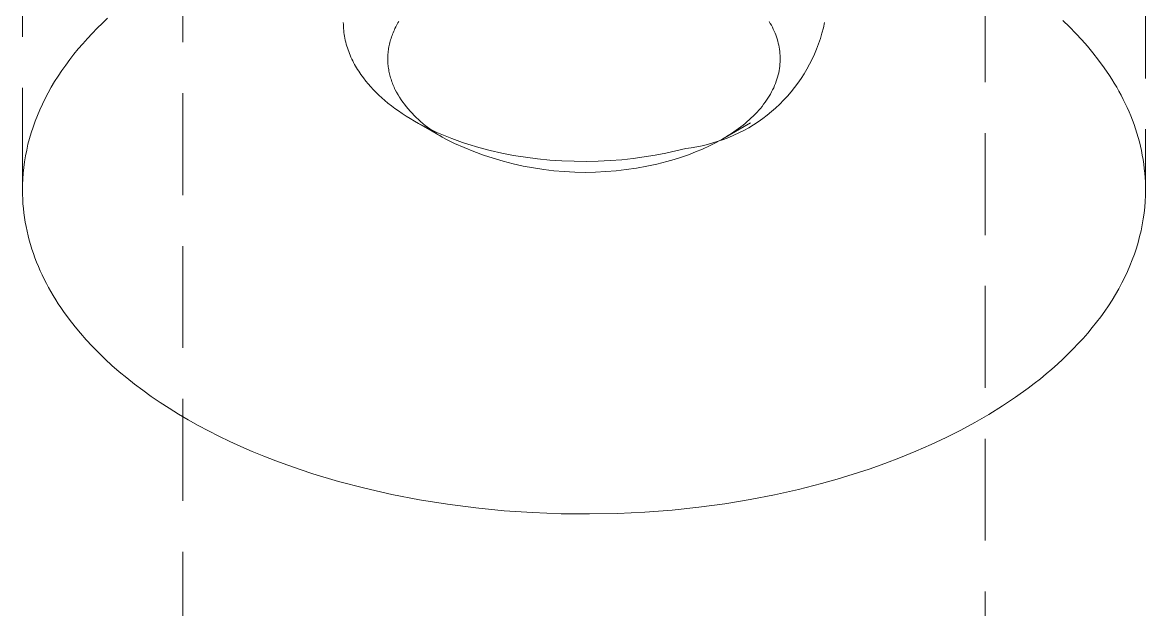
# Model space of a CAD drawing. Header units: millimetres. Extents: x -427 to 4679, y -324 to 2971.
# Drawn here: x 2633.45 to 2647.45, y 1171.21 to 1178.53 of the extents above; entities that cross this region are included whole.
import ezdxf

# ---------------------------------------------------------------- set-up
doc = ezdxf.new("R2010")
doc.units = ezdxf.units.MM
doc.linetypes.add('HIDDEN', pattern=[1.905, 1.27, -0.635])
doc.layers.add('ZANO_R_przerywana', color=7, linetype='HIDDEN', lineweight=0)

msp = doc.modelspace()

# ---------------------------------------------------------------- linework, layer by layer
at = {"layer": 'ZANO_R_przerywana'}
for p, q in [((2633.451, 1176.442), (2633.451, 1182.935)), ((2635.451, 1084.935), (2635.451, 1182.893)), ((2645.451, 1182.863), (2645.451, 1084.935)), ((2647.451, 1182.911), (2647.451, 1176.442)), ((2634.512, 1178.581), (2634.447, 1178.519)), ((2637.452, 1178.503), (2637.451, 1178.528)), ((2638.132, 1178.523), (2638.123, 1178.506)), ((2638.143, 1178.54), (2638.132, 1178.523)), ((2642.774, 1178.516), (2642.761, 1178.539)), ((2643.451, 1178.528), (2643.436, 1178.46)), ((2646.504, 1178.472), (2646.422, 1178.552)), ((2634.321, 1178.392), (2634.26, 1178.328)), ((2634.383, 1178.456), (2634.321, 1178.392)), ((2634.447, 1178.519), (2634.383, 1178.456)), ((2637.453, 1178.478), (2637.452, 1178.503)), ((2637.454, 1178.453), (2637.453, 1178.478)), ((2637.456, 1178.428), (2637.454, 1178.453)), ((2637.459, 1178.404), (2637.456, 1178.428)), ((2637.462, 1178.379), (2637.459, 1178.404)), ((2638.065, 1178.383), (2638.058, 1178.365)), ((2638.072, 1178.4), (2638.065, 1178.383)), ((2638.079, 1178.418), (2638.072, 1178.4)), ((2638.087, 1178.436), (2638.079, 1178.418)), ((2638.095, 1178.453), (2638.087, 1178.436)), ((2638.104, 1178.471), (2638.095, 1178.453)), ((2638.113, 1178.488), (2638.104, 1178.471)), ((2638.123, 1178.506), (2638.113, 1178.488)), ((2642.787, 1178.492), (2642.774, 1178.516)), ((2642.8, 1178.469), (2642.787, 1178.492)), ((2642.811, 1178.445), (2642.8, 1178.469)), ((2642.822, 1178.421), (2642.811, 1178.445)), ((2642.833, 1178.396), (2642.822, 1178.421)), ((2642.842, 1178.372), (2642.833, 1178.396)), ((2643.418, 1178.393), (2643.398, 1178.326)), ((2643.436, 1178.46), (2643.418, 1178.393)), ((2646.583, 1178.392), (2646.504, 1178.472)), ((2646.657, 1178.311), (2646.583, 1178.392)), ((2634.202, 1178.263), (2634.146, 1178.197)), ((2634.26, 1178.328), (2634.202, 1178.263)), ((2637.466, 1178.355), (2637.462, 1178.379)), ((2637.471, 1178.33), (2637.466, 1178.355)), ((2637.476, 1178.306), (2637.471, 1178.33)), ((2637.482, 1178.282), (2637.476, 1178.306)), ((2637.488, 1178.258), (2637.482, 1178.282)), ((2637.495, 1178.234), (2637.488, 1178.258)), ((2638.026, 1178.258), (2638.023, 1178.24)), ((2638.031, 1178.276), (2638.026, 1178.258)), ((2638.035, 1178.293), (2638.031, 1178.276)), ((2638.04, 1178.311), (2638.035, 1178.293)), ((2638.046, 1178.329), (2638.04, 1178.311)), ((2638.052, 1178.347), (2638.046, 1178.329)), ((2638.058, 1178.365), (2638.052, 1178.347)), ((2642.851, 1178.347), (2642.842, 1178.372)), ((2642.859, 1178.322), (2642.851, 1178.347)), ((2642.867, 1178.296), (2642.859, 1178.322)), ((2642.873, 1178.271), (2642.867, 1178.296)), ((2642.879, 1178.245), (2642.873, 1178.271)), ((2642.884, 1178.219), (2642.879, 1178.245)), ((2643.376, 1178.261), (2643.351, 1178.196)), ((2643.398, 1178.326), (2643.376, 1178.261)), ((2646.728, 1178.231), (2646.657, 1178.311)), ((2634.092, 1178.131), (2634.04, 1178.064)), ((2634.146, 1178.197), (2634.092, 1178.131)), ((2637.502, 1178.211), (2637.495, 1178.234)), ((2637.51, 1178.187), (2637.502, 1178.211)), ((2637.518, 1178.164), (2637.51, 1178.187)), ((2637.527, 1178.141), (2637.518, 1178.164)), ((2637.536, 1178.118), (2637.527, 1178.141)), ((2637.546, 1178.095), (2637.536, 1178.118)), ((2638.007, 1178.115), (2638.006, 1178.097)), ((2638.008, 1178.132), (2638.007, 1178.115)), ((2638.009, 1178.15), (2638.008, 1178.132)), ((2638.011, 1178.168), (2638.009, 1178.15)), ((2638.013, 1178.186), (2638.011, 1178.168)), ((2638.016, 1178.204), (2638.013, 1178.186)), ((2638.019, 1178.222), (2638.016, 1178.204)), ((2638.023, 1178.24), (2638.019, 1178.222)), ((2642.888, 1178.193), (2642.884, 1178.219)), ((2642.892, 1178.167), (2642.888, 1178.193)), ((2642.894, 1178.141), (2642.892, 1178.167)), ((2642.896, 1178.115), (2642.894, 1178.141)), ((2642.897, 1178.088), (2642.896, 1178.115)), ((2643.324, 1178.132), (2643.295, 1178.069)), ((2643.351, 1178.196), (2643.324, 1178.132)), ((2646.795, 1178.15), (2646.728, 1178.231)), ((2646.867, 1178.058), (2646.795, 1178.15)), ((2633.99, 1177.996), (2633.942, 1177.928)), ((2634.04, 1178.064), (2633.99, 1177.996)), ((2637.557, 1178.072), (2637.546, 1178.095)), ((2637.568, 1178.05), (2637.557, 1178.072)), ((2637.579, 1178.028), (2637.568, 1178.05)), ((2637.591, 1178.005), (2637.579, 1178.028)), ((2637.603, 1177.984), (2637.591, 1178.005)), ((2637.616, 1177.962), (2637.603, 1177.984)), ((2637.629, 1177.94), (2637.616, 1177.962)), ((2638.006, 1178.097), (2638.006, 1178.079)), ((2638.006, 1178.079), (2638.006, 1178.061)), ((2638.006, 1178.061), (2638.006, 1178.044)), ((2638.006, 1178.044), (2638.007, 1178.026)), ((2638.007, 1178.026), (2638.008, 1178.009)), ((2638.008, 1178.009), (2638.01, 1177.991)), ((2638.01, 1177.991), (2638.012, 1177.974)), ((2638.012, 1177.974), (2638.014, 1177.956)), ((2642.888, 1177.955), (2642.891, 1177.981)), ((2642.891, 1177.981), (2642.894, 1178.008)), ((2642.894, 1178.008), (2642.896, 1178.035)), ((2642.896, 1178.035), (2642.897, 1178.062)), ((2642.897, 1178.062), (2642.897, 1178.088)), ((2643.264, 1178.007), (2643.23, 1177.946)), ((2643.295, 1178.069), (2643.264, 1178.007)), ((2646.936, 1177.964), (2646.867, 1178.058)), ((2647.001, 1177.868), (2646.936, 1177.964)), ((2633.896, 1177.859), (2633.852, 1177.79)), ((2633.942, 1177.928), (2633.896, 1177.859)), ((2637.643, 1177.919), (2637.629, 1177.94)), ((2637.657, 1177.898), (2637.643, 1177.919)), ((2637.671, 1177.877), (2637.657, 1177.898)), ((2637.701, 1177.836), (2637.671, 1177.877)), ((2637.732, 1177.796), (2637.701, 1177.836)), ((2638.014, 1177.956), (2638.017, 1177.939)), ((2638.017, 1177.939), (2638.02, 1177.922)), ((2638.02, 1177.922), (2638.024, 1177.904)), ((2638.024, 1177.904), (2638.027, 1177.887)), ((2638.027, 1177.887), (2638.032, 1177.87)), ((2638.032, 1177.87), (2638.036, 1177.853)), ((2638.036, 1177.853), (2638.041, 1177.836)), ((2638.041, 1177.836), (2638.046, 1177.82)), ((2642.848, 1177.794), (2642.857, 1177.82)), ((2642.857, 1177.82), (2642.865, 1177.847)), ((2642.865, 1177.847), (2642.872, 1177.874)), ((2642.872, 1177.874), (2642.878, 1177.901)), ((2642.878, 1177.901), (2642.883, 1177.928)), ((2642.883, 1177.928), (2642.888, 1177.955)), ((2643.157, 1177.828), (2643.117, 1177.771)), ((2643.195, 1177.886), (2643.157, 1177.828)), ((2643.23, 1177.946), (2643.195, 1177.886)), ((2647.032, 1177.819), (2647.001, 1177.868)), ((2633.811, 1177.721), (2633.772, 1177.651)), ((2633.852, 1177.79), (2633.811, 1177.721)), ((2637.761, 1177.761), (2637.732, 1177.796)), ((2637.792, 1177.726), (2637.761, 1177.761)), ((2637.824, 1177.692), (2637.792, 1177.726)), ((2637.857, 1177.657), (2637.824, 1177.692)), ((2638.046, 1177.82), (2638.052, 1177.803)), ((2638.052, 1177.803), (2638.057, 1177.786)), ((2638.057, 1177.786), (2638.064, 1177.77)), ((2638.064, 1177.77), (2638.07, 1177.753)), ((2638.07, 1177.753), (2638.077, 1177.737)), ((2638.077, 1177.737), (2638.084, 1177.721)), ((2638.084, 1177.721), (2638.091, 1177.705)), ((2638.091, 1177.705), (2638.099, 1177.689)), ((2638.099, 1177.689), (2638.115, 1177.657)), ((2642.79, 1177.661), (2642.803, 1177.687)), ((2642.803, 1177.687), (2642.816, 1177.714)), ((2642.816, 1177.714), (2642.827, 1177.74)), ((2642.827, 1177.74), (2642.838, 1177.767)), ((2642.838, 1177.767), (2642.848, 1177.794)), ((2643.076, 1177.716), (2643.032, 1177.661)), ((2643.117, 1177.771), (2643.076, 1177.716)), ((2647.062, 1177.77), (2647.032, 1177.819)), ((2647.092, 1177.721), (2647.062, 1177.77)), ((2647.12, 1177.671), (2647.092, 1177.721)), ((2633.735, 1177.58), (2633.7, 1177.51)), ((2633.772, 1177.651), (2633.735, 1177.58)), ((2637.893, 1177.623), (2637.857, 1177.657)), ((2637.93, 1177.589), (2637.893, 1177.623)), ((2637.968, 1177.556), (2637.93, 1177.589)), ((2638.008, 1177.522), (2637.968, 1177.556)), ((2638.115, 1177.657), (2638.133, 1177.626)), ((2638.133, 1177.626), (2638.151, 1177.595)), ((2638.151, 1177.595), (2638.171, 1177.565)), ((2638.171, 1177.565), (2638.191, 1177.536)), ((2642.709, 1177.532), (2642.727, 1177.558)), ((2642.727, 1177.558), (2642.744, 1177.583)), ((2642.744, 1177.583), (2642.76, 1177.609)), ((2642.76, 1177.609), (2642.775, 1177.635)), ((2642.775, 1177.635), (2642.79, 1177.661)), ((2642.94, 1177.558), (2642.891, 1177.509)), ((2642.987, 1177.609), (2642.94, 1177.558)), ((2643.032, 1177.661), (2642.987, 1177.609)), ((2647.147, 1177.62), (2647.12, 1177.671)), ((2647.173, 1177.569), (2647.147, 1177.62)), ((2647.199, 1177.518), (2647.173, 1177.569)), ((2633.668, 1177.439), (2633.637, 1177.367)), ((2633.7, 1177.51), (2633.668, 1177.439)), ((2638.05, 1177.489), (2638.008, 1177.522)), ((2638.094, 1177.456), (2638.05, 1177.489)), ((2638.139, 1177.424), (2638.094, 1177.456)), ((2638.186, 1177.392), (2638.139, 1177.424)), ((2638.191, 1177.536), (2638.213, 1177.507)), ((2638.213, 1177.507), (2638.235, 1177.478)), ((2638.235, 1177.478), (2638.259, 1177.45)), ((2638.259, 1177.45), (2638.283, 1177.423)), ((2638.283, 1177.423), (2638.309, 1177.395)), ((2642.585, 1177.385), (2642.608, 1177.409)), ((2642.608, 1177.409), (2642.63, 1177.433)), ((2642.63, 1177.433), (2642.651, 1177.457)), ((2642.651, 1177.457), (2642.671, 1177.482)), ((2642.671, 1177.482), (2642.69, 1177.507)), ((2642.69, 1177.507), (2642.709, 1177.532)), ((2642.788, 1177.416), (2642.734, 1177.372)), ((2642.84, 1177.461), (2642.788, 1177.416)), ((2642.891, 1177.509), (2642.84, 1177.461)), ((2647.223, 1177.466), (2647.199, 1177.518)), ((2647.246, 1177.414), (2647.223, 1177.466)), ((2647.268, 1177.362), (2647.246, 1177.414)), ((2633.609, 1177.296), (2633.584, 1177.224)), ((2633.637, 1177.367), (2633.609, 1177.296)), ((2638.235, 1177.36), (2638.186, 1177.392)), ((2638.285, 1177.329), (2638.235, 1177.36)), ((2638.337, 1177.299), (2638.285, 1177.329)), ((2638.309, 1177.395), (2638.334, 1177.369)), ((2638.334, 1177.369), (2638.361, 1177.343)), ((2638.39, 1177.269), (2638.337, 1177.299)), ((2638.361, 1177.343), (2638.388, 1177.318)), ((2638.388, 1177.318), (2638.415, 1177.293)), ((2638.445, 1177.24), (2638.39, 1177.269)), ((2638.722, 1177.076), (2638.39, 1177.268)), ((2638.415, 1177.293), (2638.444, 1177.268)), ((2638.444, 1177.268), (2638.472, 1177.245)), ((2642.527, 1177.276), (2642.181, 1177.076)), ((2642.434, 1177.248), (2642.461, 1177.27)), ((2642.461, 1177.27), (2642.487, 1177.292)), ((2642.487, 1177.292), (2642.512, 1177.315)), ((2642.512, 1177.315), (2642.537, 1177.338)), ((2642.537, 1177.338), (2642.562, 1177.361)), ((2642.562, 1177.361), (2642.585, 1177.385)), ((2642.622, 1177.29), (2642.564, 1177.252)), ((2642.679, 1177.33), (2642.622, 1177.29)), ((2642.734, 1177.372), (2642.679, 1177.33)), ((2647.288, 1177.309), (2647.268, 1177.362)), ((2647.308, 1177.256), (2647.288, 1177.309)), ((2633.56, 1177.152), (2633.539, 1177.081)), ((2633.584, 1177.224), (2633.56, 1177.152)), ((2638.501, 1177.211), (2638.445, 1177.24)), ((2638.472, 1177.245), (2638.501, 1177.222)), ((2638.501, 1177.222), (2638.531, 1177.2)), ((2638.559, 1177.183), (2638.501, 1177.211)), ((2638.531, 1177.2), (2638.561, 1177.178)), ((2638.618, 1177.156), (2638.559, 1177.183)), ((2638.561, 1177.178), (2638.591, 1177.157)), ((2638.591, 1177.157), (2638.622, 1177.137)), ((2638.679, 1177.13), (2638.618, 1177.156)), ((2638.622, 1177.137), (2638.654, 1177.117)), ((2638.741, 1177.104), (2638.679, 1177.13)), ((2642.228, 1177.105), (2642.29, 1177.144)), ((2642.32, 1177.121), (2642.256, 1177.093)), ((2642.29, 1177.144), (2642.32, 1177.164)), ((2642.32, 1177.164), (2642.349, 1177.184)), ((2642.382, 1177.15), (2642.32, 1177.121)), ((2642.349, 1177.184), (2642.378, 1177.205)), ((2642.378, 1177.205), (2642.406, 1177.226)), ((2642.444, 1177.182), (2642.382, 1177.15)), ((2642.406, 1177.226), (2642.434, 1177.248)), ((2642.505, 1177.216), (2642.444, 1177.182)), ((2642.564, 1177.252), (2642.505, 1177.216)), ((2647.326, 1177.202), (2647.308, 1177.256)), ((2647.343, 1177.148), (2647.326, 1177.202)), ((2647.36, 1177.094), (2647.343, 1177.148)), ((2633.52, 1177.009), (2633.504, 1176.936)), ((2633.539, 1177.081), (2633.52, 1177.009)), ((2638.654, 1177.117), (2638.685, 1177.098)), ((2638.722, 1177.076), (2638.838, 1177.02)), ((2638.805, 1177.08), (2638.741, 1177.104)), ((2638.869, 1177.056), (2638.805, 1177.08)), ((2638.838, 1177.02), (2638.956, 1176.968)), ((2638.935, 1177.033), (2638.869, 1177.056)), ((2639.002, 1177.011), (2638.935, 1177.033)), ((2639.14, 1176.97), (2639.002, 1177.011)), ((2641.925, 1176.991), (2641.857, 1176.978)), ((2641.992, 1177.007), (2641.925, 1176.991)), ((2641.928, 1176.95), (2642.014, 1176.989)), ((2642.059, 1177.025), (2641.992, 1177.007)), ((2642.014, 1176.989), (2642.098, 1177.032)), ((2642.125, 1177.046), (2642.059, 1177.025)), ((2642.098, 1177.032), (2642.181, 1177.076)), ((2642.191, 1177.068), (2642.125, 1177.046)), ((2642.256, 1177.093), (2642.191, 1177.068)), ((2647.374, 1177.04), (2647.36, 1177.094)), ((2647.388, 1176.985), (2647.374, 1177.04)), ((2647.4, 1176.93), (2647.388, 1176.985)), ((2633.49, 1176.864), (2633.478, 1176.792)), ((2633.504, 1176.936), (2633.49, 1176.864)), ((2638.956, 1176.968), (2639.076, 1176.919)), ((2639.076, 1176.919), (2639.197, 1176.875)), ((2639.281, 1176.933), (2639.14, 1176.97)), ((2639.197, 1176.875), (2639.32, 1176.834)), ((2639.425, 1176.9), (2639.281, 1176.933)), ((2639.572, 1176.871), (2639.425, 1176.9)), ((2639.722, 1176.847), (2639.572, 1176.871)), ((2639.873, 1176.828), (2639.722, 1176.847)), ((2641.203, 1176.851), (2641.064, 1176.832)), ((2641.338, 1176.873), (2641.203, 1176.851)), ((2641.47, 1176.898), (2641.338, 1176.873)), ((2641.597, 1176.927), (2641.47, 1176.898)), ((2641.575, 1176.82), (2641.665, 1176.848)), ((2641.719, 1176.958), (2641.597, 1176.927)), ((2641.665, 1176.848), (2641.754, 1176.879)), ((2641.788, 1176.966), (2641.719, 1176.958)), ((2641.754, 1176.879), (2641.842, 1176.913)), ((2641.857, 1176.978), (2641.788, 1176.966)), ((2641.842, 1176.913), (2641.928, 1176.95)), ((2647.411, 1176.874), (2647.4, 1176.93)), ((2647.421, 1176.819), (2647.411, 1176.874)), ((2633.468, 1176.72), (2633.46, 1176.648)), ((2633.478, 1176.792), (2633.468, 1176.72)), ((2639.32, 1176.834), (2639.444, 1176.798)), ((2639.444, 1176.798), (2639.569, 1176.766)), ((2639.569, 1176.766), (2639.695, 1176.738)), ((2639.695, 1176.738), (2639.822, 1176.714)), ((2639.822, 1176.714), (2639.949, 1176.695)), ((2640.025, 1176.813), (2639.873, 1176.828)), ((2640.177, 1176.803), (2640.025, 1176.813)), ((2640.329, 1176.797), (2640.177, 1176.803)), ((2640.48, 1176.796), (2640.329, 1176.797)), ((2640.629, 1176.799), (2640.48, 1176.796)), ((2640.777, 1176.806), (2640.629, 1176.799)), ((2640.922, 1176.817), (2640.777, 1176.806)), ((2641.064, 1176.832), (2640.922, 1176.817)), ((2640.979, 1176.693), (2641.107, 1176.712)), ((2641.107, 1176.712), (2641.234, 1176.736)), ((2641.234, 1176.736), (2641.36, 1176.763)), ((2641.36, 1176.763), (2641.485, 1176.795)), ((2641.485, 1176.795), (2641.575, 1176.82)), ((2647.429, 1176.763), (2647.421, 1176.819)), ((2647.436, 1176.707), (2647.429, 1176.763)), ((2647.442, 1176.65), (2647.436, 1176.707)), ((2633.455, 1176.577), (2633.452, 1176.505)), ((2633.46, 1176.648), (2633.455, 1176.577)), ((2639.949, 1176.695), (2640.077, 1176.679)), ((2640.077, 1176.679), (2640.206, 1176.668)), ((2640.206, 1176.668), (2640.335, 1176.662)), ((2640.335, 1176.662), (2640.464, 1176.659)), ((2640.464, 1176.659), (2640.593, 1176.661)), ((2640.593, 1176.661), (2640.722, 1176.668)), ((2640.722, 1176.668), (2640.851, 1176.678)), ((2640.851, 1176.678), (2640.979, 1176.693)), ((2647.446, 1176.594), (2647.442, 1176.65)), ((2647.449, 1176.537), (2647.446, 1176.594)), ((2633.451, 1176.442), (2633.452, 1176.384)), ((2647.451, 1176.48), (2647.449, 1176.537)), ((2647.45, 1176.369), (2647.451, 1176.442)), ((2633.452, 1176.384), (2633.454, 1176.326)), ((2633.454, 1176.326), (2633.458, 1176.268)), ((2647.441, 1176.224), (2647.447, 1176.297)), ((2647.447, 1176.297), (2647.45, 1176.369)), ((2633.458, 1176.268), (2633.463, 1176.21)), ((2633.463, 1176.21), (2633.469, 1176.153)), ((2633.469, 1176.153), (2633.477, 1176.095)), ((2647.423, 1176.078), (2647.433, 1176.151)), ((2647.433, 1176.151), (2647.441, 1176.224)), ((2633.477, 1176.095), (2633.486, 1176.038)), ((2633.486, 1176.038), (2633.497, 1175.982)), ((2647.395, 1175.932), (2647.41, 1176.005)), ((2647.41, 1176.005), (2647.423, 1176.078)), ((2633.497, 1175.982), (2633.509, 1175.925)), ((2633.509, 1175.925), (2633.522, 1175.869)), ((2633.522, 1175.869), (2633.536, 1175.813)), ((2647.378, 1175.859), (2647.395, 1175.932)), ((2633.536, 1175.813), (2633.552, 1175.758)), ((2633.552, 1175.758), (2633.569, 1175.703)), ((2647.337, 1175.713), (2647.358, 1175.786)), ((2647.358, 1175.786), (2647.378, 1175.859)), ((2633.569, 1175.703), (2633.588, 1175.648)), ((2633.588, 1175.648), (2633.607, 1175.594)), ((2633.607, 1175.594), (2633.628, 1175.539)), ((2647.286, 1175.568), (2647.312, 1175.64)), ((2647.312, 1175.64), (2647.337, 1175.713)), ((2633.628, 1175.539), (2633.65, 1175.486)), ((2633.65, 1175.486), (2633.673, 1175.433)), ((2647.225, 1175.423), (2647.257, 1175.495)), ((2647.257, 1175.495), (2647.286, 1175.568)), ((2633.673, 1175.433), (2633.697, 1175.38)), ((2633.697, 1175.38), (2633.723, 1175.327)), ((2633.723, 1175.327), (2633.749, 1175.275)), ((2647.156, 1175.28), (2647.192, 1175.351)), ((2647.192, 1175.351), (2647.225, 1175.423)), ((2633.749, 1175.275), (2633.777, 1175.224)), ((2633.777, 1175.224), (2633.806, 1175.172)), ((2633.806, 1175.172), (2633.835, 1175.122)), ((2647.077, 1175.138), (2647.117, 1175.208)), ((2647.117, 1175.208), (2647.156, 1175.28)), ((2633.835, 1175.122), (2633.866, 1175.072)), ((2633.866, 1175.072), (2633.898, 1175.022)), ((2633.898, 1175.022), (2633.93, 1174.973)), ((2646.989, 1174.997), (2647.034, 1175.067)), ((2647.034, 1175.067), (2647.077, 1175.138)), ((2633.93, 1174.973), (2633.964, 1174.924)), ((2633.964, 1174.924), (2634.034, 1174.828)), ((2646.892, 1174.859), (2646.942, 1174.928)), ((2646.942, 1174.928), (2646.989, 1174.997)), ((2634.034, 1174.828), (2634.107, 1174.734)), ((2646.787, 1174.723), (2646.841, 1174.791)), ((2646.841, 1174.791), (2646.892, 1174.859)), ((2634.107, 1174.734), (2634.174, 1174.653)), ((2634.174, 1174.653), (2634.245, 1174.572)), ((2646.673, 1174.59), (2646.731, 1174.656)), ((2646.731, 1174.656), (2646.787, 1174.723)), ((2634.245, 1174.572), (2634.32, 1174.492)), ((2634.32, 1174.492), (2634.399, 1174.412)), ((2646.551, 1174.459), (2646.613, 1174.524)), ((2646.613, 1174.524), (2646.673, 1174.59)), ((2634.399, 1174.412), (2634.481, 1174.332)), ((2634.481, 1174.332), (2634.567, 1174.253)), ((2646.354, 1174.269), (2646.421, 1174.332)), ((2646.421, 1174.332), (2646.487, 1174.395)), ((2646.487, 1174.395), (2646.551, 1174.459)), ((2634.567, 1174.253), (2634.657, 1174.174)), ((2646.213, 1174.146), (2646.284, 1174.207)), ((2646.284, 1174.207), (2646.354, 1174.269)), ((2634.657, 1174.174), (2634.751, 1174.096)), ((2634.751, 1174.096), (2634.849, 1174.019)), ((2646.065, 1174.027), (2646.14, 1174.086)), ((2646.14, 1174.086), (2646.213, 1174.146)), ((2634.849, 1174.019), (2634.951, 1173.942)), ((2634.951, 1173.942), (2635.057, 1173.866)), ((2645.831, 1173.856), (2645.989, 1173.969)), ((2645.989, 1173.969), (2646.065, 1174.027)), ((2635.057, 1173.866), (2635.166, 1173.792)), ((2635.166, 1173.792), (2635.279, 1173.718)), ((2645.668, 1173.747), (2645.831, 1173.856)), ((2635.279, 1173.718), (2635.396, 1173.646)), ((2635.396, 1173.646), (2635.517, 1173.575)), ((2645.325, 1173.541), (2645.499, 1173.642)), ((2645.499, 1173.642), (2645.668, 1173.747)), ((2635.517, 1173.575), (2635.642, 1173.505)), ((2635.642, 1173.505), (2635.77, 1173.437)), ((2645.147, 1173.445), (2645.325, 1173.541)), ((2635.77, 1173.437), (2635.901, 1173.371)), ((2635.901, 1173.371), (2636.036, 1173.306)), ((2644.778, 1173.265), (2644.965, 1173.353)), ((2644.965, 1173.353), (2645.147, 1173.445)), ((2636.036, 1173.306), (2636.175, 1173.242)), ((2636.175, 1173.242), (2636.316, 1173.181)), ((2644.589, 1173.182), (2644.778, 1173.265)), ((2636.316, 1173.181), (2636.461, 1173.121)), ((2636.461, 1173.121), (2636.609, 1173.064)), ((2636.609, 1173.064), (2636.76, 1173.008)), ((2644.202, 1173.03), (2644.397, 1173.104)), ((2644.397, 1173.104), (2644.589, 1173.182)), ((2636.76, 1173.008), (2636.914, 1172.954)), ((2636.914, 1172.954), (2637.07, 1172.903)), ((2643.808, 1172.895), (2644.006, 1172.96)), ((2644.006, 1172.96), (2644.202, 1173.03)), ((2637.07, 1172.903), (2637.391, 1172.807)), ((2637.391, 1172.807), (2637.72, 1172.721)), ((2643.41, 1172.779), (2643.609, 1172.835)), ((2643.609, 1172.835), (2643.808, 1172.895)), ((2637.72, 1172.721), (2638.057, 1172.644)), ((2638.057, 1172.644), (2638.401, 1172.578)), ((2642.521, 1172.581), (2642.828, 1172.64)), ((2642.828, 1172.64), (2643.124, 1172.706)), ((2643.124, 1172.706), (2643.41, 1172.779)), ((2638.401, 1172.578), (2638.749, 1172.522)), ((2638.749, 1172.522), (2639.101, 1172.476)), ((2641.882, 1172.486), (2642.206, 1172.529)), ((2642.206, 1172.529), (2642.521, 1172.581)), ((2639.101, 1172.476), (2639.456, 1172.441)), ((2639.456, 1172.441), (2639.811, 1172.417)), ((2639.811, 1172.417), (2640.165, 1172.404)), ((2640.165, 1172.404), (2640.518, 1172.401)), ((2640.518, 1172.401), (2640.867, 1172.407)), ((2640.867, 1172.407), (2641.211, 1172.424)), ((2641.211, 1172.424), (2641.55, 1172.45)), ((2641.55, 1172.45), (2641.882, 1172.486))]:
    msp.add_line(p, q, dxfattribs=at)

doc.saveas('drawing.dxf')
